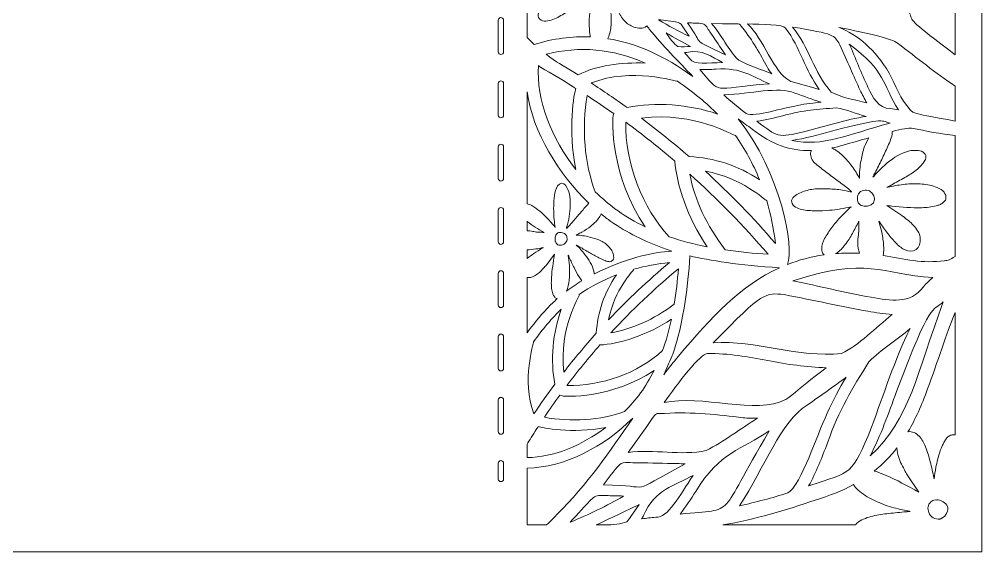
# Model space of a CAD drawing. Header units: inches. Extents: x 0 to 10, y -2 to 5.
# Drawn here: x 5.05 to 10.05, y -1.97 to 0.8 of the extents above; entities that cross this region are included whole.
import ezdxf

# ---------------------------------------------------------------- set-up
doc = ezdxf.new("R2010")
doc.units = ezdxf.units.IN
doc.header["$MEASUREMENT"] = 0
doc.layers.add('_U+0430_U+0440 2', color=7, linetype='Continuous')
doc.layers.add('_U+2018_U+043B_U+043E_U+0439_1', color=7, linetype='Continuous')

# ---------------------------------------------------------------- blocks, each defined once
blk = doc.blocks.new('block 3')
at = {"layer": '_U+0430_U+0440 2', "lineweight": 0}
for points in [[(7.5493, 4.2296), (7.5568, 4.2296), (7.5629, 4.2357), (7.5629, 4.2432), (7.5629, 4.2432), (7.5629, 4.4075), (7.5629, 4.4075), (7.5629, 4.4151), (7.5568, 4.4212), (7.5493, 4.4212), (7.5418, 4.4212), (7.5357, 4.4151), (7.5357, 4.4075), (7.5357, 4.4075), (7.5357, 4.2432), (7.5357, 4.2432), (7.5357, 4.2357), (7.5418, 4.2296), (7.5493, 4.2296)], [(7.5493, 3.9008), (7.5568, 3.9008), (7.5629, 3.9069), (7.5629, 3.9145), (7.5629, 3.9145), (7.5629, 4.0788), (7.5629, 4.0788), (7.5629, 4.0863), (7.5568, 4.0924), (7.5493, 4.0924), (7.5418, 4.0924), (7.5357, 4.0863), (7.5357, 4.0788), (7.5357, 4.0788), (7.5357, 3.9145), (7.5357, 3.9145), (7.5357, 3.9069), (7.5418, 3.9008), (7.5493, 3.9008)], [(7.5493, 3.5721), (7.5568, 3.5721), (7.5629, 3.5782), (7.5629, 3.5858), (7.5629, 3.5858), (7.5629, 3.7501), (7.5629, 3.7501), (7.5629, 3.7576), (7.5568, 3.7637), (7.5493, 3.7637), (7.5418, 3.7637), (7.5357, 3.7576), (7.5357, 3.7501), (7.5357, 3.7501), (7.5357, 3.5858), (7.5357, 3.5858), (7.5357, 3.5782), (7.5418, 3.5721), (7.5493, 3.5721)], [(7.5493, 3.2434), (7.5568, 3.2434), (7.5629, 3.2495), (7.5629, 3.257), (7.5629, 3.257), (7.5629, 3.4214), (7.5629, 3.4214), (7.5629, 3.4289), (7.5568, 3.435), (7.5493, 3.435), (7.5418, 3.435), (7.5357, 3.4289), (7.5357, 3.4214), (7.5357, 3.4214), (7.5357, 3.257), (7.5357, 3.257), (7.5357, 3.2495), (7.5418, 3.2434), (7.5493, 3.2434)], [(7.5493, 2.9147), (7.5568, 2.9147), (7.5629, 2.9208), (7.5629, 2.9283), (7.5629, 2.9283), (7.5629, 3.0927), (7.5629, 3.0927), (7.5629, 3.1002), (7.5568, 3.1063), (7.5493, 3.1063), (7.5418, 3.1063), (7.5357, 3.1002), (7.5357, 3.0927), (7.5357, 3.0927), (7.5357, 2.9283), (7.5357, 2.9283), (7.5357, 2.9208), (7.5418, 2.9147), (7.5493, 2.9147)], [(7.5493, 2.586), (7.5568, 2.586), (7.5629, 2.5921), (7.5629, 2.5996), (7.5629, 2.5996), (7.5629, 2.764), (7.5629, 2.764), (7.5629, 2.7715), (7.5568, 2.7776), (7.5493, 2.7776), (7.5418, 2.7776), (7.5357, 2.7715), (7.5357, 2.764), (7.5357, 2.764), (7.5357, 2.5996), (7.5357, 2.5996), (7.5357, 2.5921), (7.5418, 2.586), (7.5493, 2.586)], [(7.5493, 2.2573), (7.5568, 2.2573), (7.5629, 2.2634), (7.5629, 2.2709), (7.5629, 2.2709), (7.5629, 2.4353), (7.5629, 2.4353), (7.5629, 2.4428), (7.5568, 2.4489), (7.5493, 2.4489), (7.5418, 2.4489), (7.5357, 2.4428), (7.5357, 2.4353), (7.5357, 2.4353), (7.5357, 2.2709), (7.5357, 2.2709), (7.5357, 2.2634), (7.5418, 2.2573), (7.5493, 2.2573)], [(7.5493, 1.9286), (7.5568, 1.9286), (7.5629, 1.9347), (7.5629, 1.9422), (7.5629, 1.9422), (7.5629, 2.1065), (7.5629, 2.1065), (7.5629, 2.1141), (7.5568, 2.1202), (7.5493, 2.1202), (7.5418, 2.1202), (7.5357, 2.1141), (7.5357, 2.1065), (7.5357, 2.1065), (7.5357, 1.9422), (7.5357, 1.9422), (7.5357, 1.9347), (7.5418, 1.9286), (7.5493, 1.9286)], [(7.5493, 1.5999), (7.5568, 1.5999), (7.5629, 1.606), (7.5629, 1.6135), (7.5629, 1.6135), (7.5629, 1.7778), (7.5629, 1.7778), (7.5629, 1.7853), (7.5568, 1.7914), (7.5493, 1.7914), (7.5418, 1.7914), (7.5357, 1.7853), (7.5357, 1.7778), (7.5357, 1.7778), (7.5357, 1.6135), (7.5357, 1.6135), (7.5357, 1.606), (7.5418, 1.5999), (7.5493, 1.5999)], [(7.5493, 1.2711), (7.5568, 1.2711), (7.5629, 1.2772), (7.5629, 1.2848), (7.5629, 1.2848), (7.5629, 1.4491), (7.5629, 1.4491), (7.5629, 1.4566), (7.5568, 1.4627), (7.5493, 1.4627), (7.5418, 1.4627), (7.5357, 1.4566), (7.5357, 1.4491), (7.5357, 1.4491), (7.5357, 1.2848), (7.5357, 1.2848), (7.5357, 1.2772), (7.5418, 1.2711), (7.5493, 1.2711)], [(7.5493, 0.9424), (7.5568, 0.9424), (7.5629, 0.9485), (7.5629, 0.9561), (7.5629, 0.9561), (7.5629, 1.1204), (7.5629, 1.1204), (7.5629, 1.1279), (7.5568, 1.134), (7.5493, 1.134), (7.5418, 1.134), (7.5357, 1.1279), (7.5357, 1.1204), (7.5357, 1.1204), (7.5357, 0.9561), (7.5357, 0.9561), (7.5357, 0.9485), (7.5418, 0.9424), (7.5493, 0.9424)], [(7.5493, 0.6137), (7.5568, 0.6137), (7.5629, 0.6198), (7.5629, 0.6273), (7.5629, 0.6273), (7.5629, 0.7917), (7.5629, 0.7917), (7.5629, 0.7992), (7.5568, 0.8053), (7.5493, 0.8053), (7.5418, 0.8053), (7.5357, 0.7992), (7.5357, 0.7917), (7.5357, 0.7917), (7.5357, 0.6273), (7.5357, 0.6273), (7.5357, 0.6198), (7.5418, 0.6137), (7.5493, 0.6137)], [(7.5493, 0.285), (7.5568, 0.285), (7.5629, 0.2911), (7.5629, 0.2986), (7.5629, 0.2986), (7.5629, 0.463), (7.5629, 0.463), (7.5629, 0.4705), (7.5568, 0.4766), (7.5493, 0.4766), (7.5418, 0.4766), (7.5357, 0.4705), (7.5357, 0.463), (7.5357, 0.463), (7.5357, 0.2986), (7.5357, 0.2986), (7.5357, 0.2911), (7.5418, 0.285), (7.5493, 0.285)], [(7.5493, -0.0437), (7.5568, -0.0437), (7.5629, -0.0376), (7.5629, -0.0301), (7.5629, -0.0301), (7.5629, 0.1343), (7.5629, 0.1343), (7.5629, 0.1418), (7.5568, 0.1479), (7.5493, 0.1479), (7.5418, 0.1479), (7.5357, 0.1418), (7.5357, 0.1343), (7.5357, 0.1343), (7.5357, -0.0301), (7.5357, -0.0301), (7.5357, -0.0376), (7.5418, -0.0437), (7.5493, -0.0437)], [(7.5493, -0.3724), (7.5568, -0.3724), (7.5629, -0.3663), (7.5629, -0.3588), (7.5629, -0.3588), (7.5629, -0.1944), (7.5629, -0.1944), (7.5629, -0.1869), (7.5568, -0.1808), (7.5493, -0.1808), (7.5418, -0.1808), (7.5357, -0.1869), (7.5357, -0.1944), (7.5357, -0.1944), (7.5357, -0.3588), (7.5357, -0.3588), (7.5357, -0.3663), (7.5418, -0.3724), (7.5493, -0.3724)], [(7.5493, -0.7011), (7.5568, -0.7011), (7.5629, -0.695), (7.5629, -0.6875), (7.5629, -0.6875), (7.5629, -0.5232), (7.5629, -0.5232), (7.5629, -0.5156), (7.5568, -0.5095), (7.5493, -0.5095), (7.5418, -0.5095), (7.5357, -0.5156), (7.5357, -0.5232), (7.5357, -0.5232), (7.5357, -0.6875), (7.5357, -0.6875), (7.5357, -0.695), (7.5418, -0.7011), (7.5493, -0.7011)], [(7.5493, -1.0298), (7.5568, -1.0298), (7.5629, -1.0238), (7.5629, -1.0162), (7.5629, -1.0162), (7.5629, -0.8519), (7.5629, -0.8519), (7.5629, -0.8444), (7.5568, -0.8383), (7.5493, -0.8383), (7.5418, -0.8383), (7.5357, -0.8444), (7.5357, -0.8519), (7.5357, -0.8519), (7.5357, -1.0162), (7.5357, -1.0162), (7.5357, -1.0238), (7.5418, -1.0298), (7.5493, -1.0298)], [(7.5493, -1.3586), (7.5568, -1.3586), (7.5629, -1.3525), (7.5629, -1.3449), (7.5629, -1.3449), (7.5629, -1.1806), (7.5629, -1.1806), (7.5629, -1.1731), (7.5568, -1.167), (7.5493, -1.167), (7.5418, -1.167), (7.5357, -1.1731), (7.5357, -1.1806), (7.5357, -1.1806), (7.5357, -1.3449), (7.5357, -1.3449), (7.5357, -1.3525), (7.5418, -1.3586), (7.5493, -1.3586)]]:
    blk.add_open_spline(points, degree=3, knots=[0, 0, 0, 0, 1, 1, 1, 2, 2, 2, 3, 3, 3, 4, 4, 4, 5, 5, 5, 6, 6, 6, 6], dxfattribs=at)

msp = doc.modelspace()

# ---------------------------------------------------------------- linework, layer by layer
at = {"layer": '_U+0430_U+0440 2', "lineweight": 0}
msp.add_open_spline([(7.5493, -1.6046), (7.5568, -1.6046), (7.5629, -1.5985), (7.5629, -1.591), (7.5629, -1.591), (7.5629, -1.5093), (7.5629, -1.5093), (7.5629, -1.5018), (7.5568, -1.4957), (7.5493, -1.4957), (7.5418, -1.4957), (7.5357, -1.5018), (7.5357, -1.5093), (7.5357, -1.5093), (7.5357, -1.591), (7.5357, -1.591), (7.5357, -1.5985), (7.5418, -1.6046), (7.5493, -1.6046)], degree=3, knots=[0, 0, 0, 0, 1, 1, 1, 2, 2, 2, 3, 3, 3, 4, 4, 4, 5, 5, 5, 6, 6, 6, 6], dxfattribs=at)
at = {"layer": '_U+2018_U+043B_U+043E_U+0439_1', "lineweight": 0}
msp.add_lwpolyline([(0.047, 5.0313), (0.047, -1.9687), (2.548, -1.9687), (2.548, -1.9687), (7.546, -1.9687), (7.546, -1.9687), (10.047, -1.9687), (10.047, 5.0313), (7.546, 5.0313), (7.546, 5.0313), (2.548, 5.0313), (2.548, 5.0313), (0.047, 5.0313)], dxfattribs=at)
for points, knots in [([(9.9081, 0.6119), (9.6826, 0.7864), (9.6849, 0.7816), (9.6742, 0.8248), (9.6397, 0.9397), (9.6539, 1.0565), (9.6554, 1.1742), (9.6628, 1.1794), (9.6692, 1.1859), (9.6753, 1.1925), (9.6833, 1.2013), (9.6911, 1.2102), (9.6987, 1.2193), (9.7153, 1.2392), (9.7317, 1.2591), (9.7486, 1.2787), (9.7653, 1.2981), (9.7813, 1.3181), (9.7976, 1.3379), (9.8054, 1.3474), (9.8136, 1.3565), (9.8229, 1.3646), (9.8244, 1.3659), (9.8258, 1.3672), (9.8272, 1.3685), (9.8246, 1.3587), (9.8221, 1.3488), (9.8193, 1.3391), (9.8159, 1.3269), (9.8131, 1.3147), (9.8114, 1.3022), (9.808, 1.2773), (9.8044, 1.2524), (9.8028, 1.2274), (9.8014, 1.2049), (9.8008, 1.1824), (9.803, 1.1599), (9.8052, 1.1372), (9.811, 1.1153), (9.8201, 1.0944), (9.8277, 1.077), (9.8405, 1.0466), (9.8645, 1.0506), (9.8885, 1.0547), (9.9004, 1.0809), (9.9064, 1.1016), (9.907, 1.104), (9.9075, 1.1064), (9.9081, 1.1087), (9.9081, 1.1087), (9.9081, 0.6119), (9.9081, 0.6119)], [0, 0, 0, 0, 1, 1, 1, 2, 2, 2, 3, 3, 3, 4, 4, 4, 5, 5, 5, 6, 6, 6, 7, 7, 7, 8, 8, 8, 9, 9, 9, 10, 10, 10, 11, 11, 11, 12, 12, 12, 13, 13, 13, 14, 14, 14, 15, 15, 15, 16, 16, 16, 17, 17, 17, 17]), ([(7.685, 1.0876), (7.6897, 1.0687), (7.7053, 1.0547), (7.7236, 1.0483), (7.7329, 1.0451), (7.7426, 1.0437), (7.7523, 1.0427), (7.7645, 1.0414), (7.7767, 1.0404), (7.789, 1.0397), (7.8157, 1.0381), (7.8423, 1.0367), (7.869, 1.0346), (7.8954, 1.0326), (7.9219, 1.0316), (7.9483, 1.0302), (7.961, 1.0295), (7.9737, 1.0283), (7.9861, 1.0255), (7.9881, 1.0251), (7.99, 1.0247), (7.992, 1.0244), (7.9822, 1.0205), (7.9725, 1.0165), (7.9627, 1.0128), (7.9504, 1.0082), (7.9386, 1.003), (7.9271, 0.9968), (7.9043, 0.9844), (7.8814, 0.9721), (7.8596, 0.958), (7.84, 0.9454), (7.8209, 0.932), (7.8035, 0.9165), (7.7859, 0.9008), (7.7712, 0.8824), (7.7594, 0.862), (7.7496, 0.845), (7.7321, 0.8157), (7.7502, 0.7983), (7.7684, 0.7808), (7.7975, 0.787), (7.8184, 0.7947), (7.8419, 0.8034), (7.8637, 0.8168), (7.8847, 0.8302), (7.9061, 0.8439), (7.9267, 0.8588), (7.9466, 0.8746), (7.9777, 0.8993), (8.0068, 0.9263), (8.0338, 0.9555), (8.0334, 0.9542), (8.0331, 0.9529), (8.0327, 0.9516), (8.0292, 0.9385), (8.0265, 0.9252), (8.0237, 0.9119), (8.0181, 0.8853), (8.0133, 0.8585), (8.0107, 0.8314), (8.0084, 0.8071), (8.0076, 0.7828), (8.0084, 0.7584), (8.0088, 0.7467), (8.0089, 0.7345), (8.0107, 0.7229), (8.0116, 0.7169), (8.0128, 0.7105), (8.0149, 0.7048), (7.9183, 0.7092), (7.8209, 0.6964), (7.7222, 0.6661), (7.7094, 0.6777), (7.6971, 0.6898), (7.685, 0.7021), (7.685, 0.7021), (7.685, 1.0876), (7.685, 1.0876)], [0, 0, 0, 0, 1, 1, 1, 2, 2, 2, 3, 3, 3, 4, 4, 4, 5, 5, 5, 6, 6, 6, 7, 7, 7, 8, 8, 8, 9, 9, 9, 10, 10, 10, 11, 11, 11, 12, 12, 12, 13, 13, 13, 14, 14, 14, 15, 15, 15, 16, 16, 16, 17, 17, 17, 18, 18, 18, 19, 19, 19, 20, 20, 20, 21, 21, 21, 22, 22, 22, 23, 23, 23, 24, 24, 24, 25, 25, 25, 26, 26, 26, 26]), ([(8.1201, 0.8384), (8.118, 0.8624), (8.1153, 0.8864), (8.1128, 0.9103), (8.1127, 0.9114), (8.1126, 0.9125), (8.1125, 0.9136), (8.1138, 0.9108), (8.1152, 0.9081), (8.1168, 0.9054), (8.1232, 0.8944), (8.131, 0.8843), (8.1381, 0.8738), (8.1449, 0.8638), (8.1505, 0.8532), (8.1558, 0.8424), (8.1656, 0.8228), (8.1757, 0.8044), (8.1908, 0.7884), (8.2045, 0.7739), (8.2212, 0.7629), (8.24, 0.7563), (8.2613, 0.7488), (8.2867, 0.7456), (8.3057, 0.7606), (8.3062, 0.7611), (8.3067, 0.7616), (8.3073, 0.762), (8.3114, 0.7566), (8.3157, 0.7511), (8.3201, 0.7456), (8.3897, 0.6587), (8.4688, 0.5804), (8.5467, 0.499), (8.3996, 0.6067), (8.2527, 0.6721), (8.104, 0.6957), (8.1047, 0.697), (8.1055, 0.6982), (8.1061, 0.6995), (8.1158, 0.7205), (8.1198, 0.7437), (8.1215, 0.7666), (8.1234, 0.7905), (8.1222, 0.8145), (8.1201, 0.8384)], [0, 0, 0, 0, 1, 1, 1, 2, 2, 2, 3, 3, 3, 4, 4, 4, 5, 5, 5, 6, 6, 6, 7, 7, 7, 8, 8, 8, 9, 9, 9, 10, 10, 10, 11, 11, 11, 12, 12, 12, 13, 13, 13, 14, 14, 14, 15, 15, 15, 15]), ([(8.3682, 0.7945), (8.4005, 0.7905), (8.4367, 0.7869), (8.4693, 0.7807), (8.4815, 0.7783), (8.4893, 0.7659), (8.4975, 0.7527), (8.5063, 0.7386), (8.5179, 0.7239), (8.5267, 0.7082), (8.4728, 0.733), (8.4205, 0.7615), (8.3682, 0.7945)], [0, 0, 0, 0, 1, 1, 1, 2, 2, 2, 3, 3, 3, 4, 4, 4, 4]), ([(8.5193, 0.778), (8.5438, 0.7773), (8.5727, 0.777), (8.5973, 0.7736), (8.615, 0.7707), (8.6225, 0.7463), (8.6345, 0.7316), (8.6581, 0.6977), (8.6797, 0.6656), (8.7021, 0.6324), (8.7066, 0.6257), (8.7112, 0.6189), (8.7158, 0.612), (8.5277, 0.7051), (8.6119, 0.6457), (8.5193, 0.778)], [0, 0, 0, 0, 1, 1, 1, 2, 2, 2, 3, 3, 3, 4, 4, 4, 5, 5, 5, 5]), ([(8.6435, 0.7739), (8.8241, 0.7709), (8.7758, 0.782), (8.8045, 0.7519), (8.8567, 0.6864), (8.8971, 0.6143), (8.9315, 0.5498), (8.9386, 0.5364), (8.9474, 0.5245), (8.956, 0.5131), (8.9007, 0.5361), (8.8391, 0.5559), (8.7858, 0.5834), (8.7272, 0.6362), (8.6974, 0.7164), (8.6435, 0.7739)], [0, 0, 0, 0, 1, 1, 1, 2, 2, 2, 3, 3, 3, 4, 4, 4, 5, 5, 5, 5]), ([(8.8301, 0.7724), (8.9012, 0.7716), (9.0171, 0.7689), (9.0282, 0.7508), (9.066, 0.6991), (9.0913, 0.6455), (9.1171, 0.5892), (9.1409, 0.5343), (9.1692, 0.4822), (9.2019, 0.4318), (9.0843, 0.4689), (9.065, 0.4681), (9.0496, 0.4774), (8.9653, 0.5194), (8.9144, 0.6963), (8.8301, 0.7724)], [0, 0, 0, 0, 1, 1, 1, 2, 2, 2, 3, 3, 3, 4, 4, 4, 5, 5, 5, 5]), ([(9.3097, 0.6645), (9.3487, 0.5774), (9.3811, 0.5016), (9.4155, 0.4274), (9.4254, 0.4056), (9.438, 0.384), (9.4502, 0.3622), (9.3865, 0.3796), (9.3169, 0.3893), (9.2645, 0.4189), (9.1757, 0.5186), (9.1482, 0.654), (9.0647, 0.7558), (9.2835, 0.7207), (9.2797, 0.7153), (9.3097, 0.6645)], [0, 0, 0, 0, 1, 1, 1, 2, 2, 2, 3, 3, 3, 4, 4, 4, 5, 5, 5, 5]), ([(9.9081, 0.268), (9.6893, 0.3099), (9.6941, 0.3055), (9.6753, 0.3271), (9.6233, 0.3815), (9.5998, 0.4518), (9.5658, 0.5175), (9.4915, 0.6429), (9.4052, 0.713), (9.3047, 0.7545), (9.4589, 0.7233), (9.5825, 0.6948), (9.6099, 0.6724), (9.7104, 0.5957), (9.8082, 0.5167), (9.9081, 0.4499), (9.9081, 0.4499), (9.9081, 0.268), (9.9081, 0.268)], [0, 0, 0, 0, 1, 1, 1, 2, 2, 2, 3, 3, 3, 4, 4, 4, 5, 5, 5, 6, 6, 6, 6]), ([(8.4689, 0.6553), (8.4478, 0.6688), (8.4255, 0.6985), (8.4069, 0.7254), (8.4475, 0.7028), (8.4932, 0.6771), (8.534, 0.6544), (8.5134, 0.6551), (8.4896, 0.6528), (8.4689, 0.6553)], [0, 0, 0, 0, 1, 1, 1, 2, 2, 2, 3, 3, 3, 3]), ([(7.7834, 0.615), (7.9576, 0.6591), (8.1283, 0.6439), (8.2985, 0.5687), (8.1776, 0.5748), (8.0425, 0.5561), (7.9511, 0.5075), (7.857, 0.5659), (7.8428, 0.5695), (7.7834, 0.615)], [0, 0, 0, 0, 1, 1, 1, 2, 2, 2, 3, 3, 3, 3]), ([(9.3589, 0.6671), (9.5506, 0.5264), (9.5292, 0.4617), (9.6137, 0.3259), (9.601, 0.3291), (9.5879, 0.3323), (9.5736, 0.3328), (9.5072, 0.3342), (9.4816, 0.3908), (9.456, 0.4439), (9.4203, 0.5182), (9.3927, 0.5925), (9.3589, 0.6671)], [0, 0, 0, 0, 1, 1, 1, 2, 2, 2, 3, 3, 3, 4, 4, 4, 4]), ([(8.5313, 0.5907), (8.5313, 0.5907), (8.5313, 0.5907), (8.5313, 0.5907), (8.5211, 0.6032), (8.513, 0.6127), (8.5022, 0.6232), (8.506, 0.6236), (8.5098, 0.6241), (8.5137, 0.6246), (8.6019, 0.642), (8.6394, 0.6015), (8.7011, 0.5721), (8.6252, 0.5703), (8.5506, 0.5601), (8.5313, 0.5907)], [0, 0, 0, 0, 1, 1, 1, 2, 2, 2, 3, 3, 3, 4, 4, 4, 5, 5, 5, 5]), ([(7.9379, 0.0157), (7.8136, 0.1776), (7.7294, 0.3775), (7.7451, 0.5562), (7.7553, 0.542), (7.7625, 0.5475), (7.9249, 0.4464), (7.9287, 0.4422), (7.9334, 0.4393), (7.9385, 0.4376), (7.9294, 0.4169), (7.8956, 0.2257), (7.9379, 0.0157)], [0, 0, 0, 0, 1, 1, 1, 2, 2, 2, 3, 3, 3, 4, 4, 4, 4]), ([(8.0173, 0.4657), (8.2285, 0.5488), (8.4589, 0.4733), (8.4669, 0.4747), (8.5422, 0.4238), (8.6221, 0.3572), (8.6738, 0.3044), (8.5289, 0.3548), (8.348, 0.3692), (8.2054, 0.3377), (8.1439, 0.382), (8.0812, 0.4246), (8.0173, 0.4657)], [0, 0, 0, 0, 1, 1, 1, 2, 2, 2, 3, 3, 3, 4, 4, 4, 4]), ([(8.6656, 0.5372), (8.8056, 0.5476), (8.8493, 0.4978), (8.945, 0.4617), (8.6283, 0.437), (8.7014, 0.402), (8.5818, 0.536), (8.6098, 0.5353), (8.6381, 0.5363), (8.6656, 0.5372)], [0, 0, 0, 0, 1, 1, 1, 2, 2, 2, 3, 3, 3, 3]), ([(7.685, 0.419), (7.7166, 0.2082), (7.8476, -0.0072), (8.0062, -0.1585), (8.0051, -0.1596), (8.0039, -0.1607), (8.0029, -0.1618), (7.9969, -0.1682), (7.991, -0.1748), (7.9853, -0.1814), (7.9729, -0.1959), (7.9606, -0.2105), (7.9479, -0.2248), (7.9354, -0.239), (7.9234, -0.2536), (7.9112, -0.2681), (7.9053, -0.275), (7.8992, -0.2817), (7.8922, -0.2875), (7.8911, -0.2885), (7.89, -0.2894), (7.889, -0.2904), (7.891, -0.2832), (7.8929, -0.2759), (7.8951, -0.2687), (7.8977, -0.2598), (7.8999, -0.2508), (7.9013, -0.2416), (7.9041, -0.2233), (7.9069, -0.2049), (7.9083, -0.1864), (7.9096, -0.1698), (7.9102, -0.1532), (7.9088, -0.1366), (7.9075, -0.1198), (7.9033, -0.1035), (7.8968, -0.088), (7.8914, -0.0751), (7.8822, -0.0525), (7.8644, -0.0552), (7.8467, -0.058), (7.8377, -0.0773), (7.833, -0.0925), (7.8278, -0.1096), (7.8261, -0.1279), (7.8247, -0.1456), (7.8232, -0.1637), (7.8228, -0.1818), (7.8232, -0.1999), (7.8239, -0.2283), (7.8267, -0.2566), (7.8317, -0.2845), (7.8311, -0.2837), (7.8306, -0.283), (7.83, -0.2822), (7.824, -0.2746), (7.8176, -0.2673), (7.8113, -0.26), (7.7985, -0.2453), (7.7853, -0.231), (7.771, -0.2178), (7.7581, -0.2061), (7.7446, -0.1951), (7.7304, -0.1851), (7.7235, -0.1802), (7.7166, -0.175), (7.7092, -0.171), (7.7051, -0.1688), (7.7007, -0.1665), (7.6962, -0.1653), (7.6928, -0.1644), (7.6897, -0.1626), (7.6862, -0.1619), (7.6858, -0.1618), (7.6854, -0.1618), (7.685, -0.1617), (7.685, -0.1617), (7.685, 0.419), (7.685, 0.419)], [0, 0, 0, 0, 1, 1, 1, 2, 2, 2, 3, 3, 3, 4, 4, 4, 5, 5, 5, 6, 6, 6, 7, 7, 7, 8, 8, 8, 9, 9, 9, 10, 10, 10, 11, 11, 11, 12, 12, 12, 13, 13, 13, 14, 14, 14, 15, 15, 15, 16, 16, 16, 17, 17, 17, 18, 18, 18, 19, 19, 19, 20, 20, 20, 21, 21, 21, 22, 22, 22, 23, 23, 23, 24, 24, 24, 25, 25, 25, 26, 26, 26, 26]), ([(7.9974, 0.4002), (8.0442, 0.3698), (8.0903, 0.3386), (8.1357, 0.3065), (8.1208, 0.2734), (8.123, -0.0248), (8.2981, -0.2808), (8.194, -0.2306), (8.1135, -0.1721), (8.039, -0.0988), (7.9834, 0.0444), (7.9675, 0.2376), (7.9974, 0.4002)], [0, 0, 0, 0, 1, 1, 1, 2, 2, 2, 3, 3, 3, 4, 4, 4, 4]), ([(9.2133, 0.3653), (9.135, 0.3614), (9.0555, 0.3427), (8.9476, 0.3158), (8.9036, 0.3064), (8.8401, 0.2956), (8.8238, 0.3069), (8.7847, 0.3361), (8.7446, 0.3696), (8.7071, 0.4035), (8.8495, 0.41), (8.9885, 0.4487), (9.0758, 0.4135), (9.1212, 0.3961), (9.1673, 0.3812), (9.2133, 0.3653)], [0, 0, 0, 0, 1, 1, 1, 2, 2, 2, 3, 3, 3, 4, 4, 4, 5, 5, 5, 5]), ([(8.5266, 0.0834), (8.4466, 0.153), (8.3642, 0.2197), (8.2794, 0.2834), (8.5646, 0.3167), (8.749, 0.1936), (8.7671, 0.1934), (8.8171, 0.124), (8.8591, 0.0468), (8.8925, -0.0366), (8.7818, 0.0364), (8.6573, 0.0775), (8.5266, 0.0834)], [0, 0, 0, 0, 1, 1, 1, 2, 2, 2, 3, 3, 3, 4, 4, 4, 4]), ([(9.292, 0.3361), (9.345, 0.3277), (9.3946, 0.3055), (9.4467, 0.2924), (9.3433, 0.2764), (9.2369, 0.2422), (9.1342, 0.2147), (8.979, 0.178), (8.9905, 0.1848), (8.8779, 0.2673), (8.9242, 0.2721), (8.9716, 0.2844), (9.0176, 0.2963), (9.1222, 0.3255), (9.1946, 0.3304), (9.292, 0.3361)], [0, 0, 0, 0, 1, 1, 1, 2, 2, 2, 3, 3, 3, 4, 4, 4, 5, 5, 5, 5]), ([(8.4238, -0.3324), (8.2827, -0.1841), (8.194, 0.0502), (8.1975, 0.2622), (8.2853, 0.1978), (8.3707, 0.1303), (8.4534, 0.0596), (8.4599, -0.0539), (8.5172, -0.2346), (8.6205, -0.3847), (8.5536, -0.3714), (8.4877, -0.3545), (8.4238, -0.3324)], [0, 0, 0, 0, 1, 1, 1, 2, 2, 2, 3, 3, 3, 4, 4, 4, 4]), ([(9.2161, -0.3979), (9.2162, -0.4023), (9.2165, -0.4068), (9.2177, -0.4111), (9.2193, -0.4173), (9.2229, -0.4229), (9.2278, -0.427), (9.1591, -0.4367), (9.0962, -0.4536), (9.0374, -0.4766), (9.0761, -0.3883), (9.0015, 0.0018), (8.7819, 0.2798), (8.8061, 0.2612), (8.8304, 0.2432), (8.8545, 0.2261), (8.9572, 0.1454), (9.0521, 0.1117), (9.1619, 0.115), (9.1539, 0.0967), (9.1586, 0.0759), (9.1706, 0.0603), (9.1762, 0.0529), (9.1832, 0.0466), (9.1904, 0.0407), (9.1994, 0.0332), (9.2086, 0.026), (9.218, 0.0189), (9.2384, 0.0036), (9.2588, -0.0116), (9.279, -0.0273), (9.299, -0.0429), (9.3194, -0.0577), (9.3398, -0.0727), (9.3495, -0.0799), (9.3589, -0.0876), (9.3673, -0.0964), (9.3687, -0.0977), (9.37, -0.0991), (9.3714, -0.1004), (9.3616, -0.0983), (9.3518, -0.0964), (9.342, -0.0941), (9.3298, -0.0913), (9.3176, -0.0892), (9.3052, -0.0881), (9.2805, -0.0859), (9.2558, -0.0836), (9.231, -0.0833), (9.2088, -0.083), (9.1865, -0.0835), (9.1645, -0.0867), (9.1422, -0.09), (9.1208, -0.0969), (9.1006, -0.1068), (9.0838, -0.1151), (9.0545, -0.1293), (9.0596, -0.1527), (9.0648, -0.1762), (9.0913, -0.1866), (9.112, -0.1915), (9.1352, -0.197), (9.1597, -0.1978), (9.1835, -0.1982), (9.2077, -0.1987), (9.232, -0.1977), (9.2562, -0.1956), (9.294, -0.1923), (9.3314, -0.1862), (9.3683, -0.1773), (9.3673, -0.1781), (9.3663, -0.1789), (9.3654, -0.1798), (9.3557, -0.1884), (9.3465, -0.1975), (9.3372, -0.2066), (9.3187, -0.2248), (9.3007, -0.2436), (9.2844, -0.2638), (9.2698, -0.2819), (9.2562, -0.3009), (9.244, -0.3207), (9.2381, -0.3302), (9.2318, -0.3399), (9.227, -0.3501), (9.2244, -0.3557), (9.2218, -0.3618), (9.2205, -0.3678), (9.2195, -0.3725), (9.2174, -0.3767), (9.2167, -0.3815), (9.2159, -0.3869), (9.2161, -0.3924), (9.2161, -0.3979)], [0, 0, 0, 0, 1, 1, 1, 2, 2, 2, 3, 3, 3, 4, 4, 4, 5, 5, 5, 6, 6, 6, 7, 7, 7, 8, 8, 8, 9, 9, 9, 10, 10, 10, 11, 11, 11, 12, 12, 12, 13, 13, 13, 14, 14, 14, 15, 15, 15, 16, 16, 16, 17, 17, 17, 18, 18, 18, 19, 19, 19, 20, 20, 20, 21, 21, 21, 22, 22, 22, 23, 23, 23, 24, 24, 24, 25, 25, 25, 26, 26, 26, 27, 27, 27, 28, 28, 28, 29, 29, 29, 30, 30, 30, 31, 31, 31, 31]), ([(9.5717, 0.2572), (9.3435, 0.1968), (9.225, 0.1328), (9.0605, 0.1676), (9.1286, 0.1772), (9.1993, 0.1965), (9.2671, 0.2153), (9.5588, 0.2926), (9.5252, 0.266), (9.5717, 0.2572)], [0, 0, 0, 0, 1, 1, 1, 2, 2, 2, 3, 3, 3, 3]), ([(9.9081, -0.4346), (9.8829, -0.4544), (9.873, -0.4552), (9.8524, -0.4572), (9.7444, -0.4731), (9.6406, -0.449), (9.5351, -0.4305), (9.5354, -0.4283), (9.5357, -0.4261), (9.536, -0.4239), (9.5368, -0.418), (9.5375, -0.412), (9.5377, -0.406), (9.5381, -0.3943), (9.5376, -0.3827), (9.5367, -0.3711), (9.5348, -0.3481), (9.5305, -0.3254), (9.5258, -0.3028), (9.5223, -0.2859), (9.5182, -0.2691), (9.5129, -0.2526), (9.5138, -0.2538), (9.5146, -0.2549), (9.5155, -0.2561), (9.5295, -0.2759), (9.5436, -0.2958), (9.5585, -0.3151), (9.573, -0.3339), (9.5884, -0.3522), (9.6052, -0.3691), (9.6182, -0.3822), (9.6328, -0.3942), (9.65, -0.4014), (9.6671, -0.4085), (9.6897, -0.4106), (9.7055, -0.3989), (9.7219, -0.3869), (9.7282, -0.3629), (9.7273, -0.3434), (9.7268, -0.3332), (9.7247, -0.3218), (9.7195, -0.3128), (9.7132, -0.3019), (9.7067, -0.2912), (9.6986, -0.2814), (9.683, -0.2626), (9.6635, -0.2467), (9.6442, -0.2318), (9.6385, -0.2273), (9.6327, -0.2229), (9.6268, -0.2186), (9.6268, -0.2186), (9.5531, -0.1707), (9.5531, -0.1707), (9.5619, -0.1717), (9.5707, -0.1725), (9.5794, -0.1733), (9.6315, -0.1782), (9.6836, -0.1839), (9.736, -0.1818), (9.7486, -0.1814), (9.7612, -0.1806), (9.7737, -0.1793), (9.7863, -0.178), (9.7984, -0.1751), (9.8107, -0.1721), (9.8165, -0.1707), (9.8222, -0.1687), (9.8277, -0.1664), (9.8306, -0.1652), (9.8337, -0.164), (9.8364, -0.1624), (9.8393, -0.1607), (9.8419, -0.1584), (9.8446, -0.1563), (9.8497, -0.1525), (9.855, -0.1488), (9.8582, -0.143), (9.8608, -0.138), (9.8615, -0.1328), (9.861, -0.1273), (9.8613, -0.1245), (9.8614, -0.1217), (9.8606, -0.1187), (9.8597, -0.1151), (9.8579, -0.1129), (9.856, -0.1098), (9.8527, -0.1044), (9.8498, -0.0989), (9.8448, -0.0945), (9.8338, -0.0845), (9.8194, -0.0778), (9.8055, -0.0729), (9.7804, -0.064), (9.7534, -0.0603), (9.7269, -0.0588), (9.7007, -0.0573), (9.6745, -0.0577), (9.6484, -0.0603), (9.6218, -0.063), (9.5953, -0.0677), (9.5691, -0.0734), (9.564, -0.0745), (9.5589, -0.0756), (9.5538, -0.0767), (9.5595, -0.0737), (9.5652, -0.0708), (9.5708, -0.0677), (9.5935, -0.0553), (9.616, -0.0427), (9.6387, -0.0302), (9.6598, -0.0186), (9.6807, -0.0064), (9.7, 0.0081), (9.7181, 0.0218), (9.7356, 0.038), (9.748, 0.0572), (9.7527, 0.0644), (9.7565, 0.0728), (9.7567, 0.0816), (9.7569, 0.092), (9.751, 0.1004), (9.7428, 0.1063), (9.7324, 0.1137), (9.7191, 0.1157), (9.7066, 0.1159), (9.6949, 0.1161), (9.6831, 0.1151), (9.6716, 0.1129), (9.628, 0.1045), (9.5904, 0.0778), (9.5565, 0.0504), (9.5357, 0.0336), (9.5159, 0.0156), (9.4981, -0.0045), (9.4925, -0.0108), (9.4868, -0.0174), (9.4815, -0.0242), (9.4851, -0.0161), (9.4888, -0.0081), (9.4926, -0.0002), (9.5038, 0.0231), (9.5162, 0.0457), (9.5274, 0.0689), (9.5385, 0.0917), (9.5494, 0.1146), (9.5596, 0.1377), (9.5648, 0.1492), (9.5696, 0.161), (9.5737, 0.1729), (9.5776, 0.1843), (9.5817, 0.1959), (9.5823, 0.208), (9.5825, 0.2099), (9.5823, 0.2119), (9.5822, 0.2138), (9.6317, 0.2263), (9.6688, 0.2335), (9.6824, 0.2306), (9.759, 0.2166), (9.8348, 0.2005), (9.9081, 0.1926), (9.9081, 0.1926), (9.9081, -0.4346), (9.9081, -0.4346)], [0, 0, 0, 0, 1, 1, 1, 2, 2, 2, 3, 3, 3, 4, 4, 4, 5, 5, 5, 6, 6, 6, 7, 7, 7, 8, 8, 8, 9, 9, 9, 10, 10, 10, 11, 11, 11, 12, 12, 12, 13, 13, 13, 14, 14, 14, 15, 15, 15, 16, 16, 16, 17, 17, 17, 18, 18, 18, 19, 19, 19, 20, 20, 20, 21, 21, 21, 22, 22, 22, 23, 23, 23, 24, 24, 24, 25, 25, 25, 26, 26, 26, 27, 27, 27, 28, 28, 28, 29, 29, 29, 30, 30, 30, 31, 31, 31, 32, 32, 32, 33, 33, 33, 34, 34, 34, 35, 35, 35, 36, 36, 36, 37, 37, 37, 38, 38, 38, 39, 39, 39, 40, 40, 40, 41, 41, 41, 42, 42, 42, 43, 43, 43, 44, 44, 44, 45, 45, 45, 46, 46, 46, 47, 47, 47, 48, 48, 48, 49, 49, 49, 50, 50, 50, 51, 51, 51, 52, 52, 52, 53, 53, 53, 54, 54, 54, 55, 55, 55, 55]), ([(9.4128, -0.0304), (9.4112, -0.0275), (9.4095, -0.0248), (9.4079, -0.022), (9.4018, -0.0114), (9.3955, -0.0008), (9.3889, 0.0095), (9.3755, 0.0302), (9.3604, 0.05), (9.3438, 0.0683), (9.3276, 0.0863), (9.3094, 0.1029), (9.289, 0.1162), (9.2823, 0.1206), (9.2753, 0.1247), (9.268, 0.1283), (9.2873, 0.1323), (9.3071, 0.1371), (9.3277, 0.1428), (9.3724, 0.1554), (9.4179, 0.1686), (9.4611, 0.1808), (9.4517, 0.1666), (9.4444, 0.1508), (9.4383, 0.1352), (9.4294, 0.1121), (9.4244, 0.0879), (9.4199, 0.0636), (9.4142, 0.0326), (9.411, 0.001), (9.4128, -0.0304)], [0, 0, 0, 0, 1, 1, 1, 2, 2, 2, 3, 3, 3, 4, 4, 4, 5, 5, 5, 6, 6, 6, 7, 7, 7, 8, 8, 8, 9, 9, 9, 10, 10, 10, 10]), ([(8.6114, 0.0077), (8.8051, -0.0278), (8.9154, -0.1389), (8.9302, -0.1457), (8.9509, -0.2162), (8.9661, -0.2904), (8.9753, -0.3676), (8.861, -0.235), (8.7395, -0.1098), (8.6114, 0.0077)], [0, 0, 0, 0, 1, 1, 1, 2, 2, 2, 3, 3, 3, 3]), ([(8.9372, -0.4241), (8.8629, -0.419), (8.7884, -0.4118), (8.7146, -0.4009), (8.6161, -0.271), (8.557, -0.1436), (8.5297, -0.0072), (8.6741, -0.1365), (8.8102, -0.2756), (8.9372, -0.4241)], [0, 0, 0, 0, 1, 1, 1, 2, 2, 2, 3, 3, 3, 3]), ([(9.4752, -0.1045), (9.4813, -0.1109), (9.4867, -0.1185), (9.4889, -0.1266), (9.491, -0.1345), (9.4901, -0.1435), (9.4866, -0.1513), (9.4835, -0.1586), (9.4786, -0.1638), (9.4722, -0.1676), (9.4694, -0.1675), (9.4664, -0.1689), (9.4646, -0.1711), (9.4578, -0.1735), (9.4502, -0.1743), (9.4429, -0.1741), (9.4335, -0.1738), (9.423, -0.172), (9.4148, -0.1669), (9.4066, -0.1618), (9.4024, -0.152), (9.4017, -0.1424), (9.4009, -0.1322), (9.4016, -0.1194), (9.4073, -0.1108), (9.4083, -0.1094), (9.4093, -0.1081), (9.4102, -0.1067), (9.4108, -0.106), (9.4113, -0.1053), (9.4118, -0.1046), (9.412, -0.1044), (9.4124, -0.1039), (9.4126, -0.1036), (9.4138, -0.1024), (9.4149, -0.1012), (9.416, -0.1), (9.4169, -0.0991), (9.4178, -0.0982), (9.4187, -0.0973), (9.4283, -0.0926), (9.4385, -0.09), (9.4491, -0.0909), (9.4589, -0.0917), (9.4681, -0.0969), (9.4752, -0.1045)], [0, 0, 0, 0, 1, 1, 1, 2, 2, 2, 3, 3, 3, 4, 4, 4, 5, 5, 5, 6, 6, 6, 7, 7, 7, 8, 8, 8, 9, 9, 9, 10, 10, 10, 11, 11, 11, 12, 12, 12, 13, 13, 13, 14, 14, 14, 15, 15, 15, 15]), ([(8.1352, -0.4422), (8.1354, -0.4398), (8.135, -0.4373), (8.1348, -0.4349), (8.1347, -0.4326), (8.1347, -0.4302), (8.1343, -0.4279), (8.1336, -0.4238), (8.1319, -0.4195), (8.1304, -0.4156), (8.1288, -0.4117), (8.127, -0.408), (8.1249, -0.4044), (8.1204, -0.3966), (8.1144, -0.3895), (8.1084, -0.3827), (8.0961, -0.3685), (8.0787, -0.3591), (8.0619, -0.3513), (8.045, -0.3436), (8.0272, -0.3387), (8.0092, -0.3342), (7.9863, -0.3286), (7.9629, -0.3247), (7.9394, -0.3246), (7.9416, -0.3235), (7.9437, -0.3224), (7.9459, -0.3213), (7.9541, -0.3172), (7.9623, -0.313), (7.9703, -0.3086), (7.9864, -0.2995), (8.0019, -0.2892), (8.0163, -0.2777), (8.0306, -0.2664), (8.0437, -0.2536), (8.0547, -0.239), (8.0603, -0.2314), (8.0655, -0.2231), (8.0695, -0.2143), (8.0864, -0.228), (8.1034, -0.2409), (8.1205, -0.2529), (8.2047, -0.312), (8.2948, -0.3563), (8.3886, -0.3898), (8.3917, -0.392), (8.4081, -0.3987), (8.4375, -0.4078), (8.3411, -0.4119), (8.1841, -0.4492), (8.0345, -0.5257), (8.0344, -0.5253), (8.0344, -0.5248), (8.0344, -0.5244), (8.0301, -0.4915), (8.0119, -0.4622), (7.9931, -0.4356), (7.9815, -0.4193), (7.9689, -0.4037), (7.9548, -0.3895), (7.9503, -0.3849), (7.9456, -0.3804), (7.9408, -0.3762), (7.9467, -0.3792), (7.9525, -0.3823), (7.9582, -0.3856), (7.9751, -0.395), (7.9914, -0.4053), (8.0082, -0.4148), (8.0247, -0.4241), (8.0413, -0.4333), (8.0581, -0.442), (8.0665, -0.4464), (8.075, -0.4505), (8.0838, -0.4541), (8.0921, -0.4576), (8.1006, -0.4612), (8.1096, -0.4622), (8.1135, -0.4627), (8.1175, -0.4627), (8.1212, -0.4612), (8.1246, -0.4599), (8.1273, -0.4572), (8.1298, -0.4547), (8.133, -0.4513), (8.135, -0.4469), (8.1352, -0.4422)], [0, 0, 0, 0, 1, 1, 1, 2, 2, 2, 3, 3, 3, 4, 4, 4, 5, 5, 5, 6, 6, 6, 7, 7, 7, 8, 8, 8, 9, 9, 9, 10, 10, 10, 11, 11, 11, 12, 12, 12, 13, 13, 13, 14, 14, 14, 15, 15, 15, 16, 16, 16, 17, 17, 17, 18, 18, 18, 19, 19, 19, 20, 20, 20, 21, 21, 21, 22, 22, 22, 23, 23, 23, 24, 24, 24, 25, 25, 25, 26, 26, 26, 27, 27, 27, 28, 28, 28, 29, 29, 29, 29]), ([(7.685, -0.2518), (7.6854, -0.2522), (7.6858, -0.2526), (7.6863, -0.253), (7.6991, -0.2643), (7.7133, -0.274), (7.7278, -0.2831), (7.7424, -0.2923), (7.7572, -0.3011), (7.7719, -0.31), (7.7726, -0.3104), (7.7733, -0.3108), (7.7739, -0.3112), (7.7718, -0.3108), (7.7696, -0.3104), (7.7674, -0.3102), (7.7584, -0.3091), (7.7492, -0.3092), (7.7402, -0.3087), (7.7316, -0.3082), (7.7231, -0.3068), (7.7146, -0.3052), (7.7047, -0.3033), (7.6949, -0.3019), (7.685, -0.3014), (7.685, -0.3014), (7.685, -0.2518), (7.685, -0.2518)], [0, 0, 0, 0, 1, 1, 1, 2, 2, 2, 3, 3, 3, 4, 4, 4, 5, 5, 5, 6, 6, 6, 7, 7, 7, 8, 8, 8, 9, 9, 9, 9]), ([(9.405, -0.393), (9.4064, -0.4016), (9.4089, -0.4099), (9.4121, -0.4178), (9.3687, -0.4165), (9.3274, -0.4174), (9.2879, -0.4205), (9.2888, -0.42), (9.2897, -0.4196), (9.2906, -0.4191), (9.3094, -0.4075), (9.3248, -0.3912), (9.3383, -0.3739), (9.3524, -0.3558), (9.3642, -0.336), (9.3751, -0.3159), (9.3861, -0.2957), (9.3966, -0.2753), (9.4073, -0.2549), (9.4078, -0.254), (9.4083, -0.253), (9.4088, -0.2521), (9.4084, -0.255), (9.4081, -0.258), (9.4079, -0.2609), (9.4072, -0.273), (9.4081, -0.2852), (9.4081, -0.2973), (9.4082, -0.3088), (9.4071, -0.3202), (9.4057, -0.3317), (9.4031, -0.3523), (9.4014, -0.3724), (9.405, -0.393)], [0, 0, 0, 0, 1, 1, 1, 2, 2, 2, 3, 3, 3, 4, 4, 4, 5, 5, 5, 6, 6, 6, 7, 7, 7, 8, 8, 8, 9, 9, 9, 10, 10, 10, 11, 11, 11, 11]), ([(7.8341, -0.3625), (7.8343, -0.3604), (7.8334, -0.3581), (7.8318, -0.3567), (7.8304, -0.3515), (7.8301, -0.3458), (7.8306, -0.3403), (7.8313, -0.3334), (7.8331, -0.3256), (7.8373, -0.3197), (7.8415, -0.3138), (7.849, -0.3111), (7.8563, -0.311), (7.8638, -0.3109), (7.8734, -0.312), (7.8796, -0.3167), (7.8806, -0.3175), (7.8815, -0.3183), (7.8825, -0.3191), (7.883, -0.3195), (7.8835, -0.32), (7.884, -0.3204), (7.8841, -0.3205), (7.8845, -0.3209), (7.8847, -0.321), (7.8855, -0.3219), (7.8864, -0.3228), (7.8872, -0.3237), (7.8878, -0.3244), (7.8885, -0.3251), (7.8892, -0.3258), (7.8922, -0.3332), (7.8937, -0.341), (7.8925, -0.3489), (7.8914, -0.3561), (7.8871, -0.3627), (7.8811, -0.3677), (7.876, -0.3719), (7.8701, -0.3756), (7.864, -0.3769), (7.8579, -0.3781), (7.8513, -0.377), (7.8456, -0.374), (7.8403, -0.3713), (7.8366, -0.3675), (7.8341, -0.3625)], [0, 0, 0, 0, 1, 1, 1, 2, 2, 2, 3, 3, 3, 4, 4, 4, 5, 5, 5, 6, 6, 6, 7, 7, 7, 8, 8, 8, 9, 9, 9, 10, 10, 10, 11, 11, 11, 12, 12, 12, 13, 13, 13, 14, 14, 14, 15, 15, 15, 15]), ([(7.685, -0.4008), (7.7003, -0.4001), (7.7155, -0.3984), (7.7306, -0.3963), (7.7434, -0.3944), (7.7562, -0.3921), (7.7687, -0.389), (7.7678, -0.3895), (7.7669, -0.3901), (7.766, -0.3907), (7.7505, -0.4003), (7.735, -0.4099), (7.7199, -0.42), (7.7078, -0.4282), (7.6962, -0.4369), (7.685, -0.4462), (7.685, -0.4462), (7.685, -0.4008), (7.685, -0.4008)], [0, 0, 0, 0, 1, 1, 1, 2, 2, 2, 3, 3, 3, 4, 4, 4, 5, 5, 5, 6, 6, 6, 6]), ([(7.685, -0.5444), (7.687, -0.5446), (7.6889, -0.5447), (7.6909, -0.5448), (7.6985, -0.5449), (7.7072, -0.5438), (7.7141, -0.5404), (7.7226, -0.5362), (7.7309, -0.5318), (7.7385, -0.5262), (7.7533, -0.5155), (7.7661, -0.5016), (7.7781, -0.4879), (7.7817, -0.4839), (7.7853, -0.4797), (7.7888, -0.4756), (7.7888, -0.4756), (7.828, -0.4228), (7.828, -0.4228), (7.8269, -0.4293), (7.8259, -0.4358), (7.8249, -0.4423), (7.8188, -0.481), (7.8121, -0.5196), (7.8112, -0.5588), (7.811, -0.5682), (7.811, -0.5777), (7.8113, -0.5871), (7.8117, -0.5965), (7.8133, -0.6057), (7.815, -0.615), (7.8158, -0.6194), (7.817, -0.6237), (7.8184, -0.628), (7.8192, -0.6302), (7.82, -0.6325), (7.8211, -0.6346), (7.8222, -0.6369), (7.8238, -0.6389), (7.8252, -0.641), (7.8278, -0.645), (7.8303, -0.6492), (7.8345, -0.6518), (7.8369, -0.6533), (7.8395, -0.6539), (7.8421, -0.6543), (7.8237, -0.6704), (7.806, -0.6874), (7.7894, -0.7053), (7.7502, -0.7475), (7.7155, -0.7897), (7.685, -0.8319), (7.685, -0.8319), (7.685, -0.5444), (7.685, -0.5444)], [0, 0, 0, 0, 1, 1, 1, 2, 2, 2, 3, 3, 3, 4, 4, 4, 5, 5, 5, 6, 6, 6, 7, 7, 7, 8, 8, 8, 9, 9, 9, 10, 10, 10, 11, 11, 11, 12, 12, 12, 13, 13, 13, 14, 14, 14, 15, 15, 15, 16, 16, 16, 17, 17, 17, 18, 18, 18, 18]), ([(7.906, -0.4991), (7.9053, -0.479), (7.903, -0.4591), (7.9, -0.4392), (7.8994, -0.4354), (7.8988, -0.4315), (7.8982, -0.4277), (7.9002, -0.4321), (7.9021, -0.4364), (7.9042, -0.4408), (7.9123, -0.4583), (7.9207, -0.4757), (7.929, -0.4932), (7.9367, -0.5095), (7.9448, -0.5257), (7.9548, -0.5408), (7.9595, -0.5479), (7.9646, -0.5548), (7.9703, -0.5613), (7.9425, -0.5781), (7.9153, -0.5962), (7.8892, -0.6159), (7.8893, -0.6159), (7.8893, -0.6158), (7.8893, -0.6157), (7.8971, -0.5974), (7.9012, -0.5774), (7.9035, -0.5577), (7.9059, -0.5382), (7.9068, -0.5187), (7.906, -0.4991)], [0, 0, 0, 0, 1, 1, 1, 2, 2, 2, 3, 3, 3, 4, 4, 4, 5, 5, 5, 6, 6, 6, 7, 7, 7, 8, 8, 8, 9, 9, 9, 10, 10, 10, 10]), ([(8.472, -0.9526), (8.4455, -0.9843), (8.42, -1.0165), (8.3952, -1.0491), (8.4106, -1.0181), (8.4243, -0.9864), (8.4364, -0.9541), (8.4435, -0.9442), (8.5082, -0.7738), (8.531, -0.4353), (8.5311, -0.4342), (8.5307, -0.4333), (8.5306, -0.4323), (8.6315, -0.4554), (8.7865, -0.4816), (8.9965, -0.4937), (8.7953, -0.5848), (8.6421, -0.7501), (8.472, -0.9526)], [0, 0, 0, 0, 1, 1, 1, 2, 2, 2, 3, 3, 3, 4, 4, 4, 5, 5, 5, 6, 6, 6, 6]), ([(9.7934, -0.5442), (9.7763, -0.5587), (9.7589, -0.5739), (9.7441, -0.5932), (9.6765, -0.6842), (9.5722, -0.664), (9.4729, -0.6472), (9.3341, -0.6236), (9.2032, -0.5884), (9.0658, -0.5618), (9.4515, -0.4339), (9.5205, -0.5277), (9.7934, -0.5442)], [0, 0, 0, 0, 1, 1, 1, 2, 2, 2, 3, 3, 3, 4, 4, 4, 4]), ([(8.2399, -0.5013), (8.2988, -0.4849), (8.3606, -0.4732), (8.4248, -0.4665), (8.3133, -0.5599), (8.2078, -0.6593), (8.1086, -0.7643), (8.1404, -0.6039), (8.234, -0.5135), (8.2399, -0.5013)], [0, 0, 0, 0, 1, 1, 1, 2, 2, 2, 3, 3, 3, 3]), ([(8.4714, -0.4988), (8.4662, -0.5604), (8.4594, -0.6223), (8.4494, -0.6834), (8.3403, -0.7637), (8.2337, -0.8112), (8.12, -0.8323), (8.2292, -0.7139), (8.3464, -0.6026), (8.4714, -0.4988)], [0, 0, 0, 0, 1, 1, 1, 2, 2, 2, 3, 3, 3, 3]), ([(7.8755, -1.0368), (7.8512, -0.7995), (7.9557, -0.6478), (7.9561, -0.6328), (8.0144, -0.5921), (8.079, -0.5581), (8.1488, -0.5314), (8.0867, -0.6224), (8.0512, -0.7254), (8.0447, -0.8339), (7.9859, -0.8995), (7.9295, -0.9671), (7.8755, -1.0368)], [0, 0, 0, 0, 1, 1, 1, 2, 2, 2, 3, 3, 3, 4, 4, 4, 4]), ([(9.4559, -0.72), (9.4961, -0.7276), (9.5386, -0.7315), (9.5812, -0.7361), (9.4939, -0.8075), (9.4116, -0.8949), (9.3184, -0.9386), (9.0918, -0.9636), (8.8759, -0.8681), (8.6515, -0.8839), (8.9167, -0.6139), (8.9204, -0.6244), (9.0208, -0.6329), (9.1808, -0.6647), (9.3185, -0.6946), (9.4559, -0.72)], [0, 0, 0, 0, 1, 1, 1, 2, 2, 2, 3, 3, 3, 4, 4, 4, 5, 5, 5, 5]), ([(9.8474, -0.6706), (9.7062, -1.0482), (9.6782, -1.2763), (9.4671, -1.4711), (9.5211, -1.3668), (9.564, -1.2492), (9.6048, -1.1362), (9.7854, -0.6536), (9.7893, -0.7267), (9.8474, -0.6706)], [0, 0, 0, 0, 1, 1, 1, 2, 2, 2, 3, 3, 3, 3]), ([(7.7209, -1.2523), (7.6543, -1.0759), (7.7198, -0.8854), (7.7187, -0.8788), (7.7619, -0.8169), (7.8182, -0.7513), (7.8627, -0.709), (7.8191, -0.8287), (7.805, -0.9788), (7.8295, -1.0976), (7.792, -1.1482), (7.7558, -1.1998), (7.7209, -1.2523)], [0, 0, 0, 0, 1, 1, 1, 2, 2, 2, 3, 3, 3, 4, 4, 4, 4]), ([(9.7213, -1.3683), (9.7069, -1.3535), (9.685, -1.3417), (9.6638, -1.3452), (9.7023, -1.2807), (9.7356, -1.2073), (9.7658, -1.1235), (9.7658, -1.1235), (9.7658, -1.1235), (9.7658, -1.1235), (9.8156, -0.9839), (9.8658, -0.8373), (9.9081, -0.7257), (9.9081, -0.7257), (9.9081, -1.3607), (9.9081, -1.3607), (9.905, -1.3607), (9.902, -1.3608), (9.899, -1.361), (9.8927, -1.3617), (9.8857, -1.363), (9.8801, -1.366), (9.8741, -1.3691), (9.8687, -1.3739), (9.8644, -1.3791), (9.8601, -1.3843), (9.8569, -1.3905), (9.8534, -1.3962), (9.8498, -1.4022), (9.8464, -1.4083), (9.8434, -1.4146), (9.8376, -1.4268), (9.8328, -1.4395), (9.8285, -1.4524), (9.8201, -1.4778), (9.8142, -1.504), (9.809, -1.5303), (9.805, -1.55), (9.8017, -1.5699), (9.7998, -1.5898), (9.7994, -1.5882), (9.7991, -1.5866), (9.7987, -1.5849), (9.7927, -1.5573), (9.7868, -1.5297), (9.7797, -1.5023), (9.7728, -1.4755), (9.7647, -1.4489), (9.7544, -1.4232), (9.7464, -1.4033), (9.7364, -1.3838), (9.7213, -1.3683)], [0, 0, 0, 0, 1, 1, 1, 2, 2, 2, 3, 3, 3, 4, 4, 4, 5, 5, 5, 6, 6, 6, 7, 7, 7, 8, 8, 8, 9, 9, 9, 10, 10, 10, 11, 11, 11, 12, 12, 12, 13, 13, 13, 14, 14, 14, 15, 15, 15, 16, 16, 16, 17, 17, 17, 17]), ([(8.3891, -0.9242), (8.2641, -1.0396), (8.0684, -1.1105), (7.8922, -1.1051), (7.9467, -1.0329), (8.0039, -0.9628), (8.0636, -0.8949), (8.158, -0.8908), (8.3089, -0.8454), (8.4348, -0.7614), (8.423, -0.8168), (8.4082, -0.8713), (8.3891, -0.9242)], [0, 0, 0, 0, 1, 1, 1, 2, 2, 2, 3, 3, 3, 4, 4, 4, 4]), ([(9.1477, -1.6269), (9.1867, -1.5576), (9.2165, -1.4795), (9.2454, -1.4036), (9.308, -1.229), (9.3728, -1.1234), (9.4611, -0.9821), (9.5253, -0.9166), (9.6052, -0.8696), (9.6749, -0.8098), (9.595, -0.9698), (9.5375, -1.1516), (9.4744, -1.322), (9.372, -1.5744), (9.3739, -1.5516), (9.1477, -1.6269)], [0, 0, 0, 0, 1, 1, 1, 2, 2, 2, 3, 3, 3, 4, 4, 4, 5, 5, 5, 5]), ([(9.0245, -1.18), (8.8827, -1.2561), (8.5859, -1.152), (8.3964, -1.1941), (8.4678, -1.0959), (8.5862, -0.9371), (8.6223, -0.9396), (8.7317, -0.9381), (8.8315, -0.9558), (8.9355, -0.9755), (9.0355, -0.9966), (9.1361, -1.0087), (9.2387, -1.013), (9.0707, -1.1402), (9.0528, -1.1678), (9.0245, -1.18)], [0, 0, 0, 0, 1, 1, 1, 2, 2, 2, 3, 3, 3, 4, 4, 4, 5, 5, 5, 5]), ([(8.3447, -1.0279), (8.3017, -1.1138), (8.2522, -1.1799), (8.1903, -1.2409), (8.0706, -1.2854), (7.9099, -1.2964), (7.7751, -1.2696), (7.8009, -1.2311), (7.8274, -1.1932), (7.8546, -1.1559), (7.882, -1.1686), (8.1298, -1.1703), (8.3447, -1.0279)], [0, 0, 0, 0, 1, 1, 1, 2, 2, 2, 3, 3, 3, 4, 4, 4, 4]), ([(9.039, -1.6631), (8.9597, -1.6886), (8.8733, -1.7114), (8.7891, -1.73), (8.9207, -1.5255), (9.0042, -1.2935), (9.1395, -1.2068), (9.2087, -1.1607), (9.2749, -1.1113), (9.3427, -1.0629), (9.2706, -1.1758), (9.2181, -1.305), (9.1489, -1.4819), (9.1185, -1.5524), (9.0709, -1.6516), (9.039, -1.6631)], [0, 0, 0, 0, 1, 1, 1, 2, 2, 2, 3, 3, 3, 4, 4, 4, 5, 5, 5, 5]), ([(8.2098, -1.4526), (8.3926, -1.2039), (8.3294, -1.2603), (8.3997, -1.25), (8.5426, -1.2421), (8.683, -1.2571), (8.807, -1.273), (8.8326, -1.2763), (8.8579, -1.2758), (8.8824, -1.2751), (8.7955, -1.3294), (8.7071, -1.3957), (8.616, -1.4427), (8.4845, -1.472), (8.3433, -1.4343), (8.2098, -1.4526)], [0, 0, 0, 0, 1, 1, 1, 2, 2, 2, 3, 3, 3, 4, 4, 4, 5, 5, 5, 5]), ([(7.685, -1.5338), (7.8788, -1.5335), (8.089, -1.4196), (8.2337, -1.2749), (8.115, -1.447), (7.9977, -1.6198), (7.8425, -1.7724), (7.8318, -1.7858), (7.8099, -1.8072), (7.7854, -1.8298), (7.7854, -1.8298), (7.685, -1.8298), (7.685, -1.8298), (7.685, -1.8298), (7.685, -1.5338), (7.685, -1.5338)], [0, 0, 0, 0, 1, 1, 1, 2, 2, 2, 3, 3, 3, 4, 4, 4, 5, 5, 5, 5]), ([(7.685, -1.4105), (7.697, -1.3906), (7.7132, -1.3645), (7.7358, -1.3293), (7.7393, -1.3262), (7.7418, -1.3223), (7.7434, -1.3181), (7.7605, -1.3259), (7.9189, -1.3563), (8.094, -1.3235), (7.9708, -1.4154), (7.8221, -1.4792), (7.685, -1.4792), (7.685, -1.4792), (7.685, -1.4105), (7.685, -1.4105)], [0, 0, 0, 0, 1, 1, 1, 2, 2, 2, 3, 3, 3, 4, 4, 4, 5, 5, 5, 5]), ([(8.4805, -1.7737), (8.5092, -1.7354), (8.5357, -1.695), (8.5615, -1.6557), (8.6856, -1.4505), (8.7981, -1.439), (8.943, -1.3412), (8.6644, -1.8068), (8.7856, -1.7395), (8.4805, -1.7737)], [0, 0, 0, 0, 1, 1, 1, 2, 2, 2, 3, 3, 3, 3]), ([(9.6926, -1.6443), (9.6391, -1.6153), (9.586, -1.5855), (9.5291, -1.5637), (9.5156, -1.5586), (9.5019, -1.5537), (9.4882, -1.5494), (9.5323, -1.5144), (9.5714, -1.4746), (9.6064, -1.4295), (9.6065, -1.43), (9.6064, -1.4307), (9.6065, -1.4312), (9.6082, -1.4458), (9.6103, -1.4602), (9.6145, -1.4743), (9.6226, -1.5015), (9.6363, -1.5275), (9.65, -1.5522), (9.6541, -1.5596), (9.6583, -1.567), (9.6625, -1.5743), (9.6625, -1.5743), (9.7195, -1.6591), (9.7195, -1.6591), (9.7106, -1.654), (9.7015, -1.6492), (9.6926, -1.6443)], [0, 0, 0, 0, 1, 1, 1, 2, 2, 2, 3, 3, 3, 4, 4, 4, 5, 5, 5, 6, 6, 6, 7, 7, 7, 8, 8, 8, 9, 9, 9, 9]), ([(8.26, -1.5069), (8.3305, -1.5075), (8.3966, -1.5092), (8.465, -1.5108), (8.4789, -1.5111), (8.4929, -1.5115), (8.507, -1.5118), (8.1913, -1.6818), (8.3573, -1.6233), (8.0814, -1.6214), (8.1066, -1.588), (8.1356, -1.5481), (8.1645, -1.5172), (8.1862, -1.4953), (8.2277, -1.509), (8.26, -1.5069)], [0, 0, 0, 0, 1, 1, 1, 2, 2, 2, 3, 3, 3, 4, 4, 4, 5, 5, 5, 5]), ([(8.2802, -1.7983), (8.2834, -1.7926), (8.2865, -1.7868), (8.2897, -1.7809), (8.3526, -1.6408), (8.4462, -1.6287), (8.5481, -1.5719), (8.4756, -1.6793), (8.416, -1.7933), (8.3543, -1.7898), (8.3268, -1.7918), (8.3056, -1.7937), (8.2802, -1.7983)], [0, 0, 0, 0, 1, 1, 1, 2, 2, 2, 3, 3, 3, 4, 4, 4, 4]), ([(8.7015, -1.8298), (8.8686, -1.8009), (9.032, -1.7523), (9.1819, -1.7002), (9.2564, -1.6782), (9.3219, -1.6519), (9.3802, -1.6203), (9.3872, -1.6307), (9.396, -1.6402), (9.405, -1.6485), (9.4279, -1.6694), (9.455, -1.6857), (9.4827, -1.6994), (9.5099, -1.713), (9.5381, -1.7245), (9.5672, -1.7336), (9.597, -1.7428), (9.6274, -1.7499), (9.658, -1.7558), (9.6639, -1.7569), (9.6698, -1.7581), (9.6758, -1.7592), (9.6684, -1.7598), (9.661, -1.7604), (9.6535, -1.7611), (9.6237, -1.7639), (9.5938, -1.7672), (9.5639, -1.7702), (9.536, -1.773), (9.5081, -1.7765), (9.4808, -1.7832), (9.4552, -1.7895), (9.4291, -1.7989), (9.4072, -1.8137), (9.4008, -1.8181), (9.3946, -1.8234), (9.3902, -1.8298), (9.3902, -1.8298), (8.7015, -1.8298), (8.7015, -1.8298)], [0, 0, 0, 0, 1, 1, 1, 2, 2, 2, 3, 3, 3, 4, 4, 4, 5, 5, 5, 6, 6, 6, 7, 7, 7, 8, 8, 8, 9, 9, 9, 10, 10, 10, 11, 11, 11, 12, 12, 12, 13, 13, 13, 13]), ([(7.9091, -1.8156), (7.9465, -1.7745), (7.9874, -1.7276), (8.0283, -1.6884), (8.0436, -1.6737), (8.0686, -1.6752), (8.095, -1.6768), (8.1234, -1.6785), (8.1553, -1.6769), (8.186, -1.6802), (8.0981, -1.7307), (8.0068, -1.7754), (7.9091, -1.8156)], [0, 0, 0, 0, 1, 1, 1, 2, 2, 2, 3, 3, 3, 4, 4, 4, 4]), ([(9.768, -1.7355), (9.7694, -1.7261), (9.7745, -1.7169), (9.7817, -1.7101), (9.7884, -1.7038), (9.796, -1.7004), (9.8046, -1.6993), (9.8075, -1.7007), (9.8113, -1.7005), (9.8143, -1.699), (9.8226, -1.6995), (9.8311, -1.7021), (9.8389, -1.7057), (9.8487, -1.7103), (9.8591, -1.717), (9.8656, -1.7262), (9.872, -1.7354), (9.872, -1.7478), (9.8684, -1.7584), (9.8646, -1.7696), (9.8581, -1.783), (9.848, -1.7896), (9.8463, -1.7907), (9.8447, -1.7916), (9.843, -1.7926), (9.8421, -1.7931), (9.8412, -1.7936), (9.8403, -1.7942), (9.8401, -1.7943), (9.8394, -1.7947), (9.839, -1.7948), (9.8373, -1.7956), (9.8355, -1.7964), (9.8337, -1.7972), (9.8325, -1.7977), (9.8311, -1.7983), (9.8297, -1.7989), (9.8173, -1.7994), (9.8051, -1.7976), (9.7942, -1.7918), (9.7842, -1.7864), (9.7767, -1.7767), (9.7725, -1.7654), (9.769, -1.7557), (9.7666, -1.7452), (9.768, -1.7355)], [0, 0, 0, 0, 1, 1, 1, 2, 2, 2, 3, 3, 3, 4, 4, 4, 5, 5, 5, 6, 6, 6, 7, 7, 7, 8, 8, 8, 9, 9, 9, 10, 10, 10, 11, 11, 11, 12, 12, 12, 13, 13, 13, 14, 14, 14, 15, 15, 15, 15]), ([(8.0439, -1.8298), (8.1155, -1.7956), (8.1964, -1.7574), (8.2682, -1.7231), (8.2469, -1.7511), (8.2266, -1.7866), (8.2026, -1.8129), (8.1733, -1.8247), (8.1312, -1.8288), (8.0887, -1.8298), (8.0887, -1.8298), (8.0439, -1.8298), (8.0439, -1.8298)], [0, 0, 0, 0, 1, 1, 1, 2, 2, 2, 3, 3, 3, 4, 4, 4, 4])]:
    msp.add_open_spline(points, degree=3, knots=knots, dxfattribs=at)

# ---------------------------------------------------------------- block references
at = {"layer": '_U+0430_U+0440 2'}
msp.add_blockref('block 3', (0, 0), dxfattribs=at)

doc.saveas('drawing.dxf')
